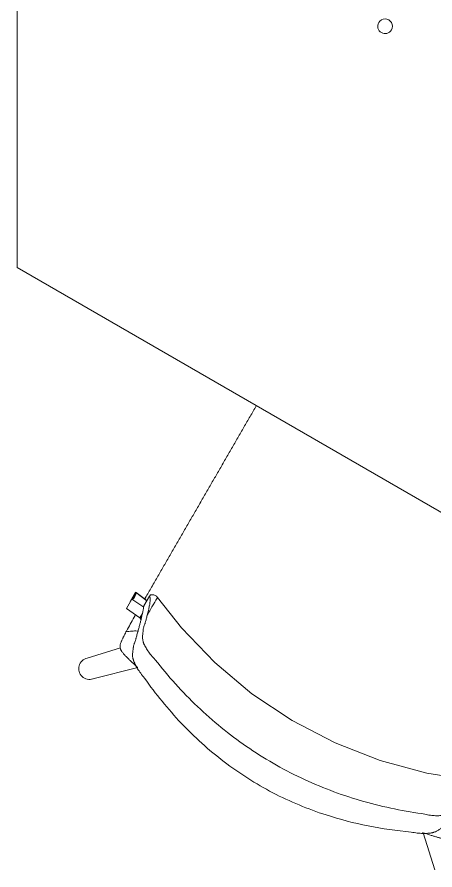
# Model space of a CAD drawing. Header units: millimetres. Extents: x 155920 to 295199, y -4084 to 97293.
# Drawn here: x 170284 to 170795, y 22474 to 23517 of the extents above; entities that cross this region are included whole.
import ezdxf

# ---------------------------------------------------------------- set-up
doc = ezdxf.new("R2010")
doc.units = ezdxf.units.MM
doc.header["$MEASUREMENT"] = 0
doc.layers.add('I-FURN', color=8, linetype='CONTINUOUS', lineweight=9)

msp = doc.modelspace()

# ---------------------------------------------------------------- linework, layer by layer
at = {"layer": 'I-FURN'}
for p, q in [((170284.3, 24360.5), (170284.3, 23210.5)), ((170284.3, 23210.5), (171280.3, 22635.5)), ((170418.1, 22793.5), (170424.7, 22805)), ((170429.3, 22813.6), (170422.6, 22802.1)), ((170424.7, 22805), (170439.2, 22795.3)), ((170443.2, 22803.2), (170429.3, 22813.6)), ((170443.2, 22803.3), (170430.1, 22813.1)), ((170439.5, 22796.8), (170446.3, 22808.6)), ((170449.5, 22810.6), (170447.3, 22810.4)), ((170451.7, 22810.2), (170449.5, 22810.6)), ((170453.1, 22809.6), (170451.7, 22810.2)), ((170454.7, 22808.6), (170453.1, 22809.6)), ((170456, 22807.2), (170454.7, 22808.6)), ((170485.3, 22770.1), (170456, 22807.2)), ((170434.6, 22782.3), (170418.1, 22793.5)), ((170437.6, 22787.5), (170434.6, 22782.3)), ((170436.9, 22784.5), (170435.4, 22781.8)), ((170526.3, 22727.5), (170485.3, 22770.1)), ((170410.9, 22745.7), (170370, 22732.9)), ((170377.1, 22707.7), (170432.1, 22721.6)), ((170571.6, 22689.5), (170526.3, 22727.5)), ((170620.8, 22656.7), (170571.6, 22689.5)), ((170673.2, 22629.4), (170620.8, 22656.7)), ((170728.3, 22607.9), (170673.2, 22629.4)), ((170785.4, 22592.5), (170728.3, 22607.9)), ((170843.8, 22583.3), (170785.4, 22592.5)), ((170781, 22519.5), (170795.3, 22474.1))]:
    msp.add_line(p, q, dxfattribs=at)
for centre, radius, start, end in [((170734.3, 23505.5), 9, 330, 150), ((170734.3, 23505.5), 9, 150, 330), ((170372.8, 22720.1), 13.1, 101.9662, 289.5824)]:
    msp.add_arc(centre, radius, start, end, dxfattribs=at)
for centre, start_param, end_param in [((170412.3, 22817.2), 6.026179, 6.605675), ((170413.1, 22816.7), 6.026179, 6.605675), ((170405.7, 22805.6), 0.238848, 0.322489)]:
    msp.add_ellipse(centre, major_axis=(15.1, -8.7), ratio=0.978487, start_param=start_param, end_param=end_param, dxfattribs=at)
for points, knots in [([(170440.1, 22804.7), (170440.4, 22805.3), (170442.1, 22808.1), (170445, 22813.2), (170448.9, 22819.9), (170452.8, 22826.6), (170457.8, 22835.4), (170464, 22846.1), (170470.1, 22856.7), (170475.1, 22865.2), (170478.8, 22871.8), (170482.7, 22878.4), (170487.7, 22887.1), (170493.9, 22897.9), (170501.3, 22910.8), (170508.9, 22923.9), (170516.5, 22937), (170524, 22950), (170530.2, 22960.8), (170535.3, 22969.5), (170539.1, 22976.2), (170542.9, 22982.8), (170547.9, 22991.5), (170554.2, 23002.2), (170560.4, 23013.1), (170565.4, 23021.8), (170569.3, 23028.4), (170573.1, 23035), (170575.6, 23039.4), (170577, 23041.7), (170577, 23041.9)], [-0.8977274, -0.8977274, -0.8977274, -0.8977274, -0.8928571, -0.875, -0.8571429, -0.8392857, -0.8214286, -0.7857143, -0.75, -0.7321429, -0.7142857, -0.6964286, -0.6785714, -0.6428571, -0.6071429, -0.5714286, -0.5357143, -0.5, -0.4642857, -0.4464286, -0.4285714, -0.4107143, -0.3928571, -0.3571429, -0.3214286, -0.3035714, -0.2857143, -0.2678571, -0.25, -0.2488464, -0.2488464, -0.2488464, -0.2488464]), ([(170443.5, 22785.6), (170445, 22788.2), (170447.7, 22792.9), (170450.9, 22798.4), (170453.3, 22802.5), (170454.6, 22804.8), (170455.3, 22806), (170455.7, 22806.7), (170455.9, 22807.1), (170456, 22807.2), (170456, 22807.2)], [0, 0, 0, 0, 0.1111111, 0.2222222, 0.3333333, 0.4444444, 0.5, 0.5555556, 0.6111111, 0.6625707, 0.6625707, 0.6625707, 0.6625707]), ([(170440.3, 22708.5), (170438.5, 22710.5), (170435.3, 22714.5), (170432.2, 22719.2), (170430.1, 22722.8), (170428.7, 22725.4), (170427.8, 22727.5), (170427.2, 22728.9), (170426.9, 22729.7), (170426.7, 22730.3), (170426.5, 22730.9), (170426.3, 22731.7), (170425.9, 22733), (170425.6, 22734.8), (170425.5, 22736.9), (170425.6, 22738.8), (170425.8, 22740.6), (170426, 22742.4), (170426.2, 22743.8), (170426.4, 22744.8), (170426.4, 22745.3), (170426.5, 22745.7), (170426.5, 22746.2), (170426.6, 22746.7), (170426.8, 22747.6), (170427, 22748.8), (170427.4, 22750.1), (170428, 22751.8), (170428.6, 22753.4), (170429.2, 22755), (170429.6, 22756.3), (170429.9, 22757.6), (170430.4, 22759.3), (170431.2, 22762.2), (170432.3, 22766.2), (170433.5, 22770.7), (170434.6, 22774.9), (170435.7, 22779), (170436.6, 22782.9), (170437.4, 22786.3), (170437.8, 22788.4), (170438, 22789.4)], [0, 0, 0, 0, 0.035714, 0.071429, 0.089286, 0.107143, 0.125, 0.133929, 0.138393, 0.142857, 0.147321, 0.151786, 0.160714, 0.178571, 0.196429, 0.214286, 0.232143, 0.25, 0.267857, 0.276786, 0.28125, 0.285714, 0.290179, 0.294643, 0.303571, 0.321429, 0.339286, 0.357143, 0.392857, 0.410714, 0.428571, 0.446429, 0.464286, 0.5, 0.571429, 0.642857, 0.714286, 0.785714, 0.857143, 0.928571, 1, 1, 1, 1]), ([(170443.5, 22785.6), (170443.1, 22784), (170442.5, 22781.7), (170441.8, 22778.9), (170441.3, 22777.3), (170441, 22776.1), (170440.7, 22774.9), (170440.2, 22773.5), (170439.6, 22772.1), (170439.2, 22770.7), (170438.9, 22769.5), (170438.6, 22768.4), (170438.5, 22767.6), (170438.5, 22767.1), (170438.4, 22766.8), (170438.4, 22766.4), (170438.4, 22765.8), (170438.3, 22764.9), (170438.1, 22763.5), (170437.9, 22761.7), (170437.8, 22759.9), (170437.8, 22757.9), (170437.9, 22755.8), (170438.3, 22754), (170438.6, 22752.7), (170438.9, 22752), (170439.1, 22751.4), (170439.3, 22750.8), (170439.6, 22750.1), (170440.3, 22748.7), (170441.3, 22746.7), (170442.7, 22744.3), (170444.9, 22740.9), (170448.2, 22736.5), (170451.5, 22732.9), (170453.3, 22731.1)], [0, 0, 0, 0, 0.125, 0.1875, 0.21875, 0.25, 0.28125, 0.3125, 0.375, 0.40625, 0.4375, 0.46875, 0.484375, 0.492188, 0.5, 0.507812, 0.515625, 0.53125, 0.5625, 0.59375, 0.625, 0.65625, 0.6875, 0.71875, 0.734375, 0.742188, 0.75, 0.757812, 0.765625, 0.78125, 0.8125, 0.84375, 0.875, 0.9375, 1, 1, 1, 1]), ([(170434.6, 22782.4), (170434.8, 22782), (170435.2, 22781.1), (170435.6, 22780.3), (170435.8, 22779.8)], [-0.8741323, -0.8741323, -0.8741323, -0.8741323, -0.6666667, -0.4718724, -0.4718724, -0.4718724, -0.4718724]), ([(170431.7, 22721.7), (170429.9, 22723.3), (170427.1, 22725.9), (170423.8, 22729), (170421.9, 22730.7), (170420.6, 22732.1), (170419.4, 22733.3), (170418.2, 22734.4), (170417.1, 22735.6), (170415.8, 22736.9), (170414.6, 22738.3), (170413.5, 22739.7), (170412.6, 22740.9), (170412, 22741.8), (170411.6, 22742.5), (170411.2, 22743.2), (170410.8, 22744.2), (170410.4, 22745.5), (170410.2, 22747), (170410.3, 22748.3), (170410.5, 22749.6), (170410.9, 22751), (170411.3, 22752.1), (170411.7, 22752.9), (170411.9, 22753.4), (170412, 22753.8), (170412.2, 22754.1), (170412.4, 22754.6), (170412.7, 22755.4), (170413.3, 22756.6), (170413.8, 22757.7), (170414.2, 22758.6), (170414.6, 22759.3), (170414.9, 22760), (170415.4, 22761), (170416.3, 22762.8), (170417.1, 22764.2), (170417.5, 22765.2)], [0, 0, 0, 0, 0.125, 0.1875, 0.21875, 0.25, 0.28125, 0.3125, 0.34375, 0.375, 0.40625, 0.4375, 0.46875, 0.484375, 0.5, 0.515625, 0.53125, 0.5625, 0.59375, 0.625, 0.65625, 0.6875, 0.71875, 0.734375, 0.742188, 0.75, 0.757812, 0.765625, 0.78125, 0.8125, 0.84375, 0.859375, 0.875, 0.890625, 0.90625, 0.9375, 1, 1, 1, 1]), ([(170432.7, 22766.1), (170432.3, 22766.1), (170429.6, 22766.3), (170424.7, 22766.2), (170420, 22765.6), (170417.5, 22765.2)], [0.93933321, 0.93933321, 0.93933321, 0.93933321, 0.94444444, 0.97222222, 1, 1, 1, 1]), ([(170453.3, 22731.1), (170461.2, 22720.9), (170477.7, 22701.2), (170513.6, 22664.2), (170563.6, 22623.4), (170630.7, 22584.6), (170691.1, 22561.8), (170741.1, 22549.1), (170766.4, 22544.7), (170779.2, 22542.9)], [-1, -1, -1, -1, -0.9, -0.8, -0.6, -0.4, -0.2, -0.1, 0, 0, 0, 0]), ([(170766.1, 22520.3), (170748.5, 22521.9), (170713.4, 22526.9), (170656.3, 22541.7), (170596.1, 22566.6), (170536.2, 22604.8), (170492.4, 22644.5), (170461.3, 22680), (170447, 22698.8), (170440.3, 22708.5)], [-1, -1, -1, -1, -0.863636, -0.727273, -0.545455, -0.363636, -0.181818, -0.090909, 0, 0, 0, 0]), ([(170837.3, 22558.9), (170835.8, 22557.6), (170833.3, 22555.3), (170829.5, 22551.7), (170826.5, 22548.7), (170823.4, 22545.6), (170820.1, 22542.3), (170817.2, 22539.3), (170814.7, 22536.9), (170813.2, 22535.3), (170812, 22534), (170810.9, 22532.7), (170809.8, 22531.4), (170808.6, 22530), (170807.6, 22529), (170806.7, 22528.2), (170806, 22527.6), (170805.6, 22527.3), (170805.3, 22527.1), (170804.9, 22526.8), (170804.5, 22526.5), (170803.7, 22525.9), (170802.6, 22525), (170801.2, 22523.9), (170799.7, 22522.8), (170798.1, 22521.8), (170796.2, 22520.8), (170794.5, 22520.2), (170793.2, 22519.8), (170792.4, 22519.6), (170791.8, 22519.5), (170791.2, 22519.4), (170790.3, 22519.2), (170788.8, 22519), (170786.5, 22518.8), (170783.6, 22518.7), (170779.4, 22518.7), (170773.8, 22519.1), (170768.8, 22519.8), (170766.1, 22520.3)], [0, 0, 0, 0, 0.142857, 0.214286, 0.285714, 0.357143, 0.428571, 0.5, 0.535714, 0.571429, 0.589286, 0.607143, 0.642857, 0.660714, 0.678571, 0.696429, 0.705357, 0.709821, 0.714286, 0.71875, 0.723214, 0.732143, 0.75, 0.767857, 0.785714, 0.803571, 0.821429, 0.839286, 0.848214, 0.852679, 0.857143, 0.861607, 0.866071, 0.875, 0.892857, 0.910714, 0.928571, 0.964286, 1, 1, 1, 1]), ([(170779.2, 22542.9), (170781.7, 22542.3), (170786.4, 22541.3), (170791.9, 22540.6), (170795.9, 22540.3), (170798.7, 22540.3), (170801, 22540.4), (170802.4, 22540.6), (170803.3, 22540.7), (170803.9, 22540.8), (170804.5, 22540.9), (170805.3, 22541.1), (170806.6, 22541.4), (170808.3, 22542), (170810.2, 22542.9), (170811.9, 22543.9), (170813.4, 22544.9), (170814.9, 22546), (170816, 22546.8), (170816.7, 22547.4), (170817.2, 22547.7), (170817.5, 22547.9), (170817.8, 22548.1), (170818.2, 22548.4), (170818.9, 22548.9), (170819.7, 22549.6), (170820.5, 22550.5), (170821.5, 22551.6), (170822.5, 22552.8), (170823.4, 22553.9), (170824.3, 22554.8), (170825.2, 22555.7), (170826.3, 22556.8), (170828.4, 22558.9), (170830.1, 22560.6), (170831.3, 22561.7)], [0, 0, 0, 0, 0.0625, 0.125, 0.15625, 0.1875, 0.21875, 0.234375, 0.242188, 0.25, 0.257812, 0.265625, 0.28125, 0.3125, 0.34375, 0.375, 0.40625, 0.4375, 0.46875, 0.484375, 0.492188, 0.5, 0.507812, 0.515625, 0.53125, 0.5625, 0.59375, 0.625, 0.6875, 0.71875, 0.75, 0.78125, 0.8125, 0.875, 1, 1, 1, 1]), ([(170828.3, 22528.1), (170827.7, 22527.2), (170826.8, 22525.8), (170825.7, 22524.2), (170825.1, 22523.2), (170824.6, 22522.6), (170824.2, 22521.9), (170823.6, 22521.1), (170822.9, 22520.1), (170822.2, 22519), (170821.7, 22518.3), (170821.4, 22517.9), (170821.1, 22517.6), (170820.9, 22517.3), (170820.6, 22516.9), (170820, 22516.2), (170819.2, 22515.2), (170818.3, 22514.2), (170817.3, 22513.4), (170816.1, 22512.6), (170814.7, 22512.1), (170813.5, 22511.8), (170812.4, 22511.6), (170811.6, 22511.6), (170810.8, 22511.6), (170809.7, 22511.7), (170808.2, 22511.8), (170806.5, 22512.1), (170804.6, 22512.5), (170802.9, 22512.9), (170801.2, 22513.3), (170799.7, 22513.7), (170798, 22514.1), (170796.2, 22514.7), (170793.8, 22515.4), (170789.4, 22516.7), (170785.8, 22517.9), (170783.5, 22518.6)], [0, 0, 0, 0, 0.0625, 0.09375, 0.109375, 0.125, 0.140625, 0.15625, 0.1875, 0.21875, 0.234375, 0.242188, 0.25, 0.257812, 0.265625, 0.28125, 0.3125, 0.34375, 0.375, 0.40625, 0.4375, 0.46875, 0.484375, 0.5, 0.515625, 0.53125, 0.5625, 0.59375, 0.625, 0.65625, 0.6875, 0.71875, 0.75, 0.78125, 0.8125, 0.875, 1, 1, 1, 1])]:
    msp.add_open_spline(points, degree=3, knots=knots, dxfattribs=at)
for points in [[(170446.3, 22808.6), (170446.6, 22808.2), (170447, 22807.2), (170447.2, 22804.6), (170446.9, 22801), (170446.1, 22796.6), (170445, 22791.5), (170444.1, 22787.6), (170443.5, 22785.6)], [(170446.9, 22809.7), (170447.1, 22810.1), (170447.3, 22810.5), (170447.3, 22810.4), (170447, 22809.8), (170446.6, 22809.1), (170446.3, 22808.6)], [(170438, 22789.4), (170438.3, 22790.8), (170438.8, 22793.3), (170439.2, 22795.7), (170439.5, 22796.8)], [(170419.3, 22768.6), (170422.4, 22774), (170425.5, 22779.4), (170428.8, 22785.1)], [(170417.5, 22765.2), (170417.8, 22765.8), (170418.4, 22766.9), (170419, 22768.1), (170419.3, 22768.6)], [(170780, 22519.8), (170781.1, 22519.4), (170782.3, 22519), (170783.5, 22518.6)], [(170783.5, 22518.6), (170782.3, 22519), (170781.2, 22519.4), (170780, 22519.8)]]:
    msp.add_open_spline(points, degree=3, dxfattribs=at)

doc.saveas('drawing.dxf')
